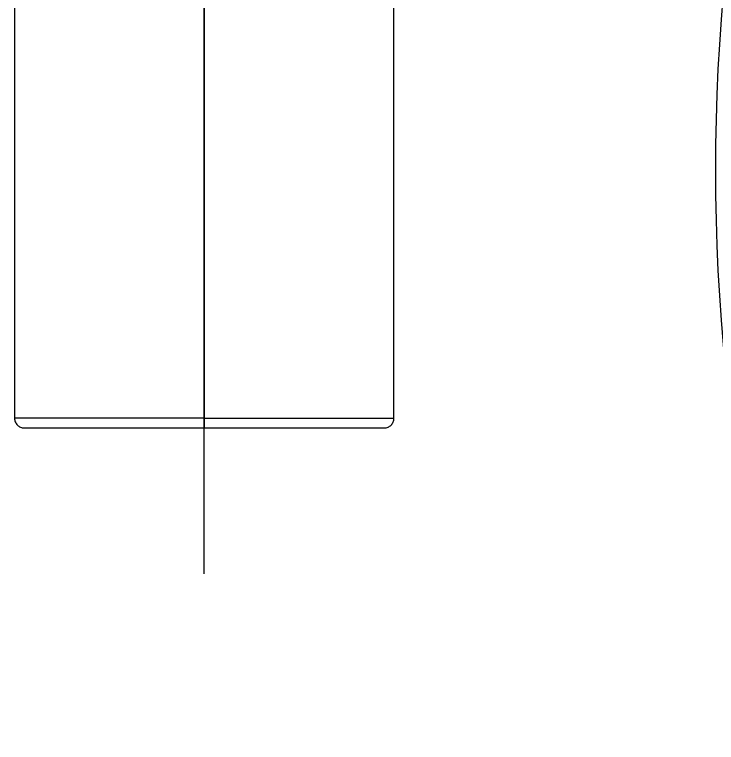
# Model space of a CAD drawing. Header units: metres. Extents: x 0 to 21025, y 0 to 14850.
# Drawn here: x 6217.6 to 6289.8, y 13150.7 to 13225.5 of the extents above; entities that cross this region are included whole.
import ezdxf

# ---------------------------------------------------------------- set-up
doc = ezdxf.new("R2010")
doc.units = ezdxf.units.M
doc.header["$LTSCALE"] = 25
for name, pattern in [('CENTER2', [28.575, 19.05, -3.175, 3.175, -3.175]), ('HIDDEN2', [4.7625, 3.175, -1.5875]), ('PHANTOM', [63.5, 31.75, -6.35, 6.35, -6.35, 6.35, -6.35])]:
    doc.linetypes.add(name, pattern=pattern)
for name, color, linetype in [('SC1', 7, 'CENTER2'), ('SRE', 2, 'PHANTOM'), ('ST1', 7, 'HIDDEN2')]:
    doc.layers.add(name, color=color, linetype=linetype)

msp = doc.modelspace()

# ---------------------------------------------------------------- linework, layer by layer
at = {"layer": 'SC1'}
msp.add_line((6237.129, 13167.984), (6237.129, 13489.484), dxfattribs=at)
at = {"layer": 'SRE'}
msp.add_circle((6490.514, 13209.502), 200.805, dxfattribs=at)
at = {"layer": 'ST1'}
for p, q in [((6217.629, 13246.684), (6217.629, 13183.984)), ((6237.129, 13246.684), (6237.129, 13183.984)), ((6256.629, 13183.984), (6256.629, 13246.684)), ((6237.129, 13183.984), (6217.675, 13183.984)), ((6237.129, 13183.984), (6237.129, 13182.984)), ((6237.129, 13182.984), (6237.129, 13183.984)), ((6237.129, 13183.984), (6256.584, 13183.984)), ((6218.629, 13182.984), (6237.129, 13182.984)), ((6237.129, 13182.984), (6255.629, 13182.984))]:
    msp.add_line(p, q, dxfattribs=at)
for centre, start, end in [((6218.629, 13183.984), 180, 270), ((6255.629, 13183.984), 270, 0)]:
    msp.add_arc(centre, 1, start, end, dxfattribs=at)

doc.saveas('drawing.dxf')
